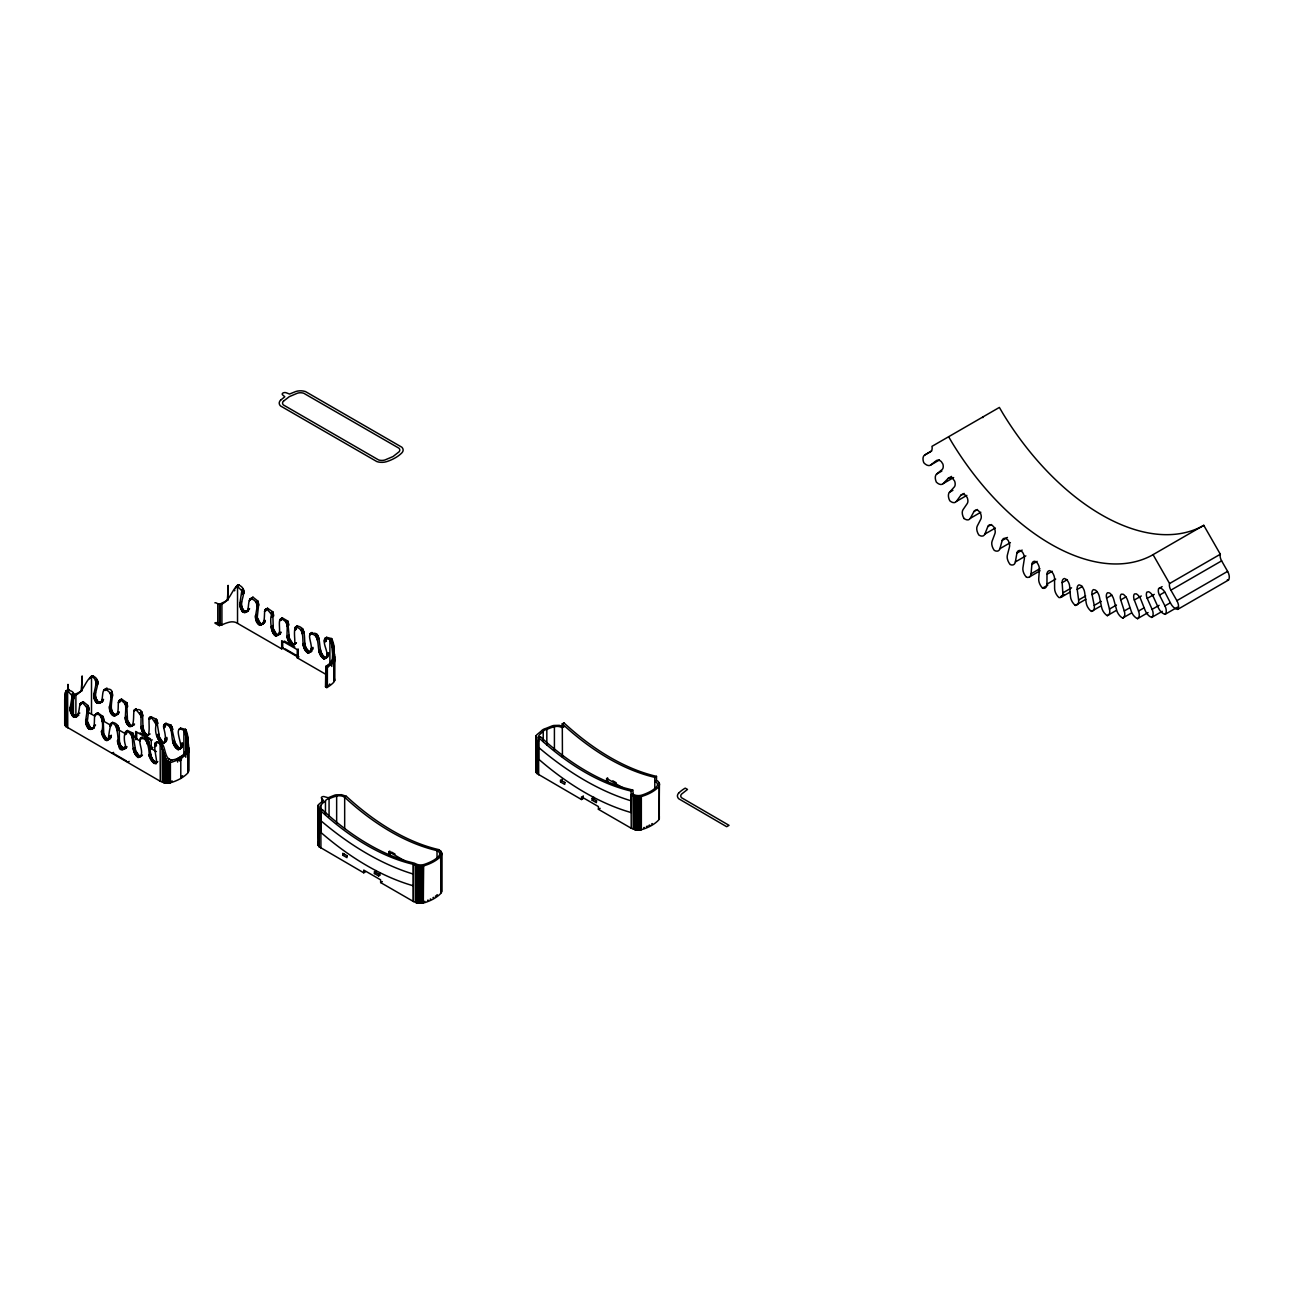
<?xml version="1.0" encoding="UTF-8"?>
<svg xmlns="http://www.w3.org/2000/svg" width="1294" height="1294" viewBox="0 0 1294 1294"><rect width="100%" height="100%" fill="white"/><g stroke="black" fill="none" stroke-linecap="round" stroke-linejoin="round"><path stroke-width="1.5" d="M188.309 769.218L188.131 772.453A9.915 5.726 0 0 1 187.452 773.359L187.242 773.586A40.664 23.47 0 0 1 172.361 782.174L171.973 782.288A9.915 5.726 0 0 1 170.404 782.676L165.066 782.821L160.294 781.285L66.01 726.581L64.7 723.896L64.7 699.439L66.237 690.721A7.408 3.672 66.2 0 1 67.126 690.349C82.719 690.721 65.573 708.174 74.534 715.533C80.293 715.485 76.492 717.733 72.836 716.504L69.908 709.419L72.205 695.848L67.159 690.333L68.744 689.427L67.126 691.287M188.503 771.564L188.6 747.398L187.323 734.248A7.392 3.672 66.2 0 0 185.786 729.913L185.446 729.379M365.426 871.816L363.727 872.803L319.181 846.794L318.987 809.494L320.766 810.885L320.928 832.463A266.354 153.792 60 0 0 413.304 885.792L413.304 901.417M334.483 654.004L334.434 681.048L334.612 656.592L333.334 643.425A7.392 3.672 66.2 0 0 331.814 639.09L331.458 638.557M413.304 885.792L413.304 864.311L415.552 863.713A7.149 4.125 0 0 0 424.286 864.408A45.791 26.446 0 0 0 430.692 861.82A42.524 24.554 0 0 0 434.509 859.717A32.641 18.844 0 0 0 438.941 855.949A7.538 4.351 0 0 0 437.032 850.611A227.728 131.487 60 0 1 344.673 797.282L344.188 796.942A6.713 3.882 0 0 0 336.65 796.069A28.84 16.644 0 0 0 329.064 798.851A4.189 2.41 0 0 0 325.457 801.067A22.419 12.94 0 0 0 320.815 805.418L320.815 809.332M632.75 793.982L631.068 794.953L631.068 812.535A266.354 153.792 60 0 1 538.692 759.206L538.692 737.709L540.391 736.739L547.88 743.484A227.728 131.487 60 0 0 625.196 788.111L632.75 790.068L633.316 794.354A7.149 4.125 0 0 0 642.05 795.05A45.791 26.446 0 0 0 648.456 792.462A42.524 24.554 0 0 0 652.273 790.359A32.641 18.844 0 0 0 656.705 786.59A7.538 4.351 0 0 0 654.796 781.252C657.627 778.535 660.506 784.18 659.342 785.604L659.067 819.393A9.915 5.726 0 0 1 658.387 820.299L658.177 820.525A40.664 23.47 0 0 1 643.296 829.13L642.908 829.244A9.915 5.726 0 0 1 641.339 829.632L635.872 829.761L631.229 828.241L598.41 809.3L598.41 806.566L581.491 796.797L581.491 799.53L536.945 773.521L536.137 735.688A9.915 5.726 0 0 1 536.8 734.782L541.216 731.126A9.284 5.354 0 0 1 545.955 728.393L552.279 725.853A9.915 5.726 0 0 1 553.864 725.465L559.315 725.336L563.974 726.856L561.952 727.584A6.713 3.882 0 0 0 554.414 726.71A28.84 16.644 0 0 0 546.828 729.492A4.189 2.41 0 0 0 543.221 731.708A22.419 12.94 0 0 0 538.595 736.06A7.489 4.319 0 0 0 539.08 739.667M125.987 748.061C112.513 748.061 126.246 724.818 112.546 722.392C106.852 727.729 110.977 754.127 101.45 731.773C103.876 728.571 102.841 710.163 94.947 715.145C93.459 718.93 96.532 730.9 88.995 729.12C82.573 723.2 87.992 714.822 86.827 707.721C76.767 694.102 81.554 712.476 76.281 716.763M91.842 729.201L93.977 727.972L90.677 728.15L87.345 721.146L88.833 709.533L88.138 705.602L83.188 701.704L79.904 704.324M145.462 735.962C152.061 732.55 145.882 738.696 143.731 734.054C139.574 728.943 141.499 721.89 140.949 715.922C129.707 699.504 136.177 719.917 131.778 726.225C121.28 725.853 127.491 710.422 125.162 703.92C112.271 690.333 123.755 718.332 112.724 715.42C104.102 708.465 116.994 695.363 106.658 690.139C99.476 686.354 105.898 706.847 96.581 702.804C88.364 694.862 102.63 681.566 91.243 676.293A7.408 4.804 52.9 0 1 92.408 675.743C105.186 680.806 89.658 694.069 98.263 701.833C101.272 704.211 106.561 698.162 98.991 703.321M115.069 715.663L118.482 713.528L114.422 714.434C105.283 708.433 120.957 684.477 104.038 689.896M188.503 752.817L188.6 747.56M311.094 651.626C298.833 649.362 310.689 628.027 297.167 625.989C290.034 628.383 300.839 655.362 288.352 640.934C285.359 635.079 288.756 628.075 286.071 622.155C276.366 612.677 280.361 627.169 279.407 632.41C272.144 644.913 268.909 617.594 271.74 614.876C258.622 596.825 269.896 627.493 258.751 624.598C250.13 617.642 263.022 604.541 252.67 599.316C245.504 595.531 251.909 616.025 242.593 611.981L239.665 604.896L241.816 590.727L236.899 585.826L235.54 588.269M263.28 623.692L260.45 623.627L257.247 617.416L258.606 605.01L257.894 601.079L252.961 597.181L249.435 600.675M334.531 662.01L334.612 656.592M963.933 518.49L963.965 518.425A8.314 4.804 60 0 0 970.306 518.312L973.978 511.518A7.376 4.254 60 0 1 978.329 510.612L980.286 512.78A7.376 4.254 60 0 1 980.82 519.137L977.261 526.06A8.314 4.804 60 0 0 978.83 535.004A8.314 4.804 60 0 0 984.863 534.082L987.84 526.561A7.376 4.254 60 0 1 991.932 525.073L993.954 527.095A7.376 4.254 60 0 1 994.924 533.629L992.061 541.28A8.314 4.804 60 0 0 994.245 550.371A8.314 4.804 60 0 0 999.922 548.672L1002.187 540.471A7.376 4.254 60 0 1 1005.972 538.401L1008.042 540.245A7.376 4.254 60 0 1 1009.482 546.925L1007.33 555.239A8.314 4.804 60 0 0 1010.08 564.427L1010.064 564.507A8.314 4.804 60 0 0 1015.353 561.936L1016.906 553.12A7.376 4.254 60 0 1 1020.351 550.5L1022.47 552.15A7.376 4.254 60 0 1 1024.33 558.911L1022.907 567.84A8.314 4.804 60 0 0 1026.239 577.027L1026.223 577.124A8.314 4.804 60 0 0 1031.075 573.776L1031.884 564.427A7.376 4.254 60 0 1 1034.957 561.272L1037.109 562.728A7.376 4.254 60 0 1 1039.389 569.522L1038.71 578.968A8.314 4.804 60 0 0 1042.576 588.123L1042.56 588.22A8.314 4.804 60 0 0 1046.943 584.128L1047.008 574.293A7.376 4.254 60 0 1 1049.693 570.622L1051.844 571.867A7.376 4.254 60 0 1 1054.545 578.644L1054.61 588.56A8.314 4.804 60 0 0 1058.977 597.585A8.314 4.804 60 0 0 1062.827 592.895L1071.578 587.832M147.597 735.639C152.142 731.013 144.006 704.114 156.153 724.608C152.094 740.847 171.034 754.903 163.707 727.826C162.057 722.311 169.708 724.624 170.484 728.247C172.717 734.507 171.018 742.125 175.531 747.511C189.749 756.602 169.174 722.456 183.877 730.382L185.56 729.412L185.56 735.396M295.485 626.959C308.441 629.563 298.024 646.709 307.826 652.936C317.823 651.108 302.117 628.949 314.749 635.144C320.734 641.209 315.493 653.793 323.969 658.969C332.671 655.023 319.133 641.937 326.606 637.295L331.587 638.589L331.749 646.709M106.512 740.362L110.508 738.243L107.014 739.23L103.763 734.005L103.116 716.65L97.778 712.751L95.594 714.11M131.309 726.452L133.897 724.931L130.759 725.53L127.491 720.289L126.731 702.626L121.507 699.051L119.339 700.41M278.582 634.691L280.28 633.704L276.787 634.707L273.277 628.658L272.743 611.803L267.534 608.229L265.367 609.587M247.736 611.253L244.291 611.011C235.686 603.247 251.165 590.08 238.484 584.92A7.408 4.804 52.9 0 0 237.271 585.47C230.979 591.342 229.475 602.406 219.43 604.929L219.43 625.665A4.189 2.41 0 0 1 221.921 624.921A28.84 16.644 0 0 1 229.507 622.139A6.713 3.882 0 0 1 237.53 623.352L281.688 648.844L283.37 647.857M227.582 599.85L228.132 585.389L227.485 599.898M110.863 723.378C122.914 721.502 113.306 762.085 125.599 745.716C122.752 737.968 124.483 723.88 132.101 736.593C133.266 743.516 131.6 752.574 138.07 757.459C145.591 755.356 138.62 744.648 139.978 739.424C147.484 734.426 149.619 751.539 149.085 755.712C166.619 782.352 145.882 733.86 160.132 744.099L160.294 781.285M281.235 620.36L281.396 619.422L279.714 620.392M150.347 719.011L151.139 716.795L156.493 719.351L159.437 737.159L162.866 742.255L165.066 742.449M161.831 749.097L161.831 743.112L156.849 741.818L154.682 744.503M64.732 723.281L65.201 721.939M363.727 872.803L363.727 870.069L380.646 879.839L380.646 882.573L413.449 901.514L418.237 903.034L423.575 902.905A9.915 5.726 0 0 0 425.144 902.516L425.532 902.387A40.664 23.47 0 0 0 440.413 893.798L440.623 893.572A9.915 5.726 0 0 0 441.303 892.666L440.542 850.999L441.755 853.231L441.303 855.56A9.915 5.726 0 0 1 440.623 856.466L440.413 856.693A40.664 23.47 0 0 1 425.532 865.282L425.144 865.411A9.915 5.726 0 0 1 423.575 865.799L418.108 865.912L413.304 864.311A227.728 131.487 60 0 1 320.928 810.982L322.627 810.012L330.116 816.74A227.728 131.487 60 0 0 407.432 861.383L414.986 863.341M188.487 750.552L188.131 751.911A9.009 7.23 41.6 0 1 187.452 753.173L180.788 758.85L172.037 762.101A9.009 7.23 41.6 0 1 170.404 762.15L168.996 761.842L168.996 782.886M334.548 659.697L334.159 661.105A9.009 7.23 41.6 0 1 333.48 662.35L326.8 668.027L326.8 687.615L325.506 686.871L325.829 666.345A35.197 28.225 41.6 0 0 327.366 665.439A27.255 21.852 41.6 0 0 329.404 663.709A26.058 21.205 52 0 0 330.843 662.059L332.396 658.969L332.59 654.085L331.571 643.619L329.776 639.543L331.587 638.589M441.739 891.469L441.755 853.312M105.089 690.527L105.526 689.265L103.827 690.236M141.677 738.453C154.94 733.601 145.203 761.729 157.383 761.972M180.173 729.331L180.594 728.118L185.56 729.412M326.606 637.295L324.503 639.495M334.548 680.66L334.499 678.849M440.478 850.918L438.731 849.624A227.728 131.487 60 0 1 346.355 796.295L341.551 794.694L336.1 794.823A9.915 5.726 0 0 0 334.515 795.212L328.191 797.751L324.923 796.845A2.167 1.262 0 0 0 321.98 796.91A2.167 1.262 0 0 0 321.866 798.608L323.451 800.485L319.036 804.14A9.915 5.726 0 0 0 318.373 805.062L318.987 809.494M121.507 699.051L118.547 701.866M267.534 608.229L264.574 611.043M111.64 723.944L112.546 722.392M659.309 783.113L659.277 818.956L659.309 816.32M89.642 678.752L90.014 677.83M334.434 681.048L334.224 650.753M234.91 589.886L234.537 590.84M441.48 892.294L441.513 852.406M659.277 785.765L659.147 786.056A9.915 5.726 0 0 1 658.387 787.108L658.177 787.334A40.664 23.47 0 0 1 643.296 795.923L642.908 796.036A9.915 5.726 0 0 1 641.339 796.441L635.872 796.554L631.068 794.953M139.154 757.33L141.774 755.858L139.752 756.472L135.692 750.876L132.748 733.051L127.41 730.512L125.081 732.744M296.682 626.814L297.167 625.989M326.703 657.708C314.717 655.637 325.134 627.137 309.848 634.448M327.883 656.673L326.46 657.142M441.303 892.666L441.254 851.889M90.24 677.393L92.456 675.743C84.353 680.547 84.11 693.552 73.127 695.913M96.824 713.787L97.778 712.751M147.16 734.992C137.665 729.687 149.279 703.79 133.832 710.794M293.156 645.027L295.744 643.539L293.172 644.169L289.371 638.314L287.656 620.991L282.302 617.869L279.86 619.972M180.157 748.466L181.856 747.495L179.64 748.805L175.013 742.675L171.131 725.222L165.955 723.297L163.966 724.85M1165.263 614.391L1165.215 614.278A8.314 4.804 60 0 0 1164.924 605.883L1159.489 595.127A7.376 4.254 60 0 1 1158.631 588.641L1160.281 587.994A7.376 4.254 60 0 1 1165.263 592.862L1170.795 603.586A8.314 4.804 60 0 0 1177.766 609.345L1228.507 580.052A8.314 4.804 60 0 0 1227.618 571.366L1221.617 560.868A7.376 4.254 60 0 1 1220.323 554.236L1203.76 525.332L1202.045 526.367A205.924 118.886 60 0 1 1002.979 413.595L999.372 407.432L931.971 446.349A7.376 4.254 60 0 1 930.677 451.493L924.676 455.051A8.314 4.804 60 0 0 923.77 462.702A8.314 4.804 60 0 0 930.742 464.983L936.29 460.664A7.376 4.254 60 0 1 941.256 461.537L942.905 464.093A7.376 4.254 60 0 1 942.064 469.593L936.613 474.073A8.314 4.804 60 0 0 936.338 482.128A8.314 4.804 60 0 0 943.148 483.616L948.098 478.44A7.376 4.254 60 0 1 952.902 478.715L954.665 481.158A7.376 4.254 60 0 1 954.276 486.997L949.424 492.335A8.314 4.804 60 0 0 949.764 500.746A8.314 4.804 60 0 0 956.363 501.441L960.698 495.424L964.192 493.418M264.51 622.705L261.097 624.84M236.931 585.745L238.484 584.92L236.851 585.842M1203.76 525.332L1151.304 555.66A205.924 118.886 60 0 1 952.238 442.888L948.631 436.725M228.213 599.915L220.142 603.991A8.621 5.872 48.8 0 1 217.926 603.732L217.78 603.683A2.2 1.197 -2.6 0 0 217.133 603.505A2.798 2.264 48.1 0 0 216.276 602.972L216.211 602.939A1.909 1.569 58.7 0 0 214.885 602.842M82.185 690.737L74.259 694.797A8.621 5.872 48.8 0 1 73.402 694.813M67.304 690.446L68.889 689.508M237.206 586.036L238.856 585.082M237.384 586.15L239.212 585.26M241.509 589.805L243.207 588.819M67.45 690.559L69.083 689.605M91.195 676.843L92.828 675.905M69.455 689.783L67.611 690.673L67.757 727.875M91.356 676.956L93.2 676.083M241.638 590.145L243.337 589.158M241.816 590.727L243.515 589.757M241.962 591.326L243.66 590.339M242.075 591.892L243.757 590.921M242.14 592.458L243.822 591.487M242.156 593.008L243.854 592.037M242.14 593.525L243.838 592.555M242.091 594.027L243.773 593.04M241.994 594.48L243.676 593.509M71.752 694.328L73.434 693.358M95.497 680.628L97.179 679.641M71.882 694.668L73.564 693.697M95.61 680.967L97.309 679.981M72.06 695.266L73.742 694.28M95.805 681.55L97.487 680.579M72.205 695.848L73.887 694.862M95.934 682.148L97.632 681.162M72.302 696.431L74.001 695.444M96.047 682.714L97.746 681.744M72.367 696.981L74.065 696.01M96.112 683.281L97.81 682.31M72.399 697.531L74.081 696.56M96.144 683.83L97.826 682.844M72.383 698.048L74.081 697.078M96.128 684.348L97.81 683.378M72.318 698.55L74.017 697.563M96.063 684.849L97.762 683.863M72.238 699.019L73.92 698.032M95.966 685.302L97.665 684.332M239.843 602.794L241.541 601.823M239.713 603.457L241.412 602.47M239.665 604.152L241.347 603.166M239.665 604.896L241.363 603.91M250.324 598.766L252.961 597.181M250.065 599.073L251.764 598.103M249.855 599.413L251.537 598.443M239.746 605.673L241.444 604.686M249.677 599.801L251.359 598.831M249.532 600.222L251.214 599.251M239.891 606.465L241.59 605.495M240.118 607.29L241.8 606.32M240.393 608.115L242.075 607.129M70.086 707.333L71.768 706.346M93.815 693.616L95.513 692.646M240.733 608.924L242.415 607.954M69.957 707.98L71.639 706.993M93.686 694.263L95.384 693.293M69.892 708.675L71.591 707.705M93.637 694.975L95.319 693.988M241.121 609.733L242.819 608.762M69.908 709.419L71.591 708.433M80.551 703.305L83.188 701.704M93.653 695.719L95.335 694.732M104.296 689.589L106.933 688.004M80.309 703.596L81.991 702.626M241.574 610.525L243.256 609.539M256.196 602.05L257.894 601.079M69.989 710.196L71.671 709.225M93.718 696.495L95.416 695.509M103.649 690.624L105.348 689.637M256.406 602.6L258.088 601.629M79.775 704.745L81.457 703.774M218.314 625.002L220.287 623.87L220.287 603.974M242.059 611.269L243.757 610.299M79.662 705.214L81.36 704.227M256.584 603.198L258.282 602.211M70.135 710.988L71.833 710.018M93.88 697.288L95.562 696.318M218.654 625.196L221.048 623.821M256.73 603.78L258.428 602.81M242.593 611.981L244.291 611.011M70.345 711.813L72.043 710.843M94.09 698.113L95.772 697.126M247.882 609.49L249.564 608.52M243.24 612.24L244.922 611.269M256.827 604.363L258.525 603.376M243.854 612.418L245.537 611.447M247.736 610.121L249.418 609.15M256.891 604.913L258.59 603.942M70.62 712.638L72.318 711.668M94.365 698.938L96.063 697.951M244.453 612.515L246.135 611.528M256.924 605.463L258.622 604.492M245.019 612.499L248.577 610.639M70.96 713.463L72.658 712.476M94.705 699.747L96.403 698.776M246.054 612.24L248.189 610.994M256.908 605.98L258.606 605.01M256.859 606.482L258.541 605.495M71.364 714.256L73.046 713.285M95.109 700.555L96.791 699.585M71.817 715.048L73.499 714.078M86.439 706.573L88.138 705.602M95.546 701.348L97.244 700.361M110.184 692.872L111.866 691.886M86.633 707.122L88.332 706.152M110.378 693.422L112.077 692.436M72.302 715.792L74.001 714.822M96.047 702.092L97.729 701.122M86.827 707.721L88.51 706.734M110.556 694.005L112.255 693.034M86.973 708.303L88.655 707.333M110.702 694.603L112.4 693.616M72.836 716.504L74.534 715.533M96.581 702.804L98.263 701.833M78.109 714.029L79.807 713.043M87.07 708.886L88.768 707.899M101.854 700.313L103.552 699.342M110.815 695.169L112.497 694.199M73.467 716.763L75.165 715.792M97.212 703.063L98.894 702.092M74.081 716.941L75.78 715.97M87.135 709.452L88.833 708.465M97.826 703.24L99.525 702.27M101.708 700.944L103.391 699.973M110.88 695.735L112.562 694.765M74.68 717.038L76.378 716.051M87.167 709.985L88.849 709.015M98.425 703.321L100.123 702.351M101.482 701.51L103.18 700.539M110.896 696.285L112.594 695.299M75.262 717.038L78.821 715.178M87.151 710.503L88.833 709.533M100.026 703.063L102.161 701.817M110.88 696.803L112.578 695.832M87.086 711.004L88.785 710.034M110.831 697.304L112.513 696.318M255.436 615.394L257.118 614.424M264.898 610.234L266.807 608.908M255.355 616.09L257.053 615.103M264.704 610.622L266.402 609.636M255.355 616.817L257.053 615.847M264.461 611.496L266.16 610.525M255.419 617.594L257.118 616.607M255.565 618.386L257.247 617.416M255.759 619.211L257.457 618.225M256.018 620.02L257.716 619.05M256.358 620.845L258.04 619.875M85.663 719.917L87.361 718.946M109.408 706.217L111.106 705.23M271.061 612.79L272.743 611.803M95.125 714.757L97.034 713.447M118.87 701.057L120.779 699.731M271.19 613.097L272.888 612.127M85.598 720.612L87.28 719.626M94.947 715.145L96.646 714.159M109.343 706.912L111.025 705.926M118.692 701.429L120.374 700.458M256.73 621.654L258.428 620.683M271.416 613.696L273.099 612.725M85.598 721.34L87.28 720.37M109.327 707.64L111.025 706.67M118.433 702.318L120.132 701.332M257.183 622.446L258.865 621.476M118.385 702.804L120.067 701.833M271.594 614.294L273.277 613.307M85.663 722.117L87.345 721.146M109.392 708.416L111.09 707.43M271.74 614.876L273.422 613.906M257.668 623.207L259.35 622.236M85.792 722.909L87.491 721.939M109.537 709.209L111.219 708.239M271.837 615.459L273.535 614.472M258.185 623.918L259.884 622.948M271.902 616.009L273.6 615.038M86.002 723.734L87.685 722.748M109.731 710.018L111.43 709.047M263.588 621.346L265.286 620.376M271.934 616.559L273.616 615.588M258.751 624.598L260.45 623.627M271.918 617.076L273.6 616.106M86.261 724.559L87.96 723.572M110.006 710.843L111.688 709.872M263.491 622.026L265.189 621.039M259.366 624.792L261.065 623.805M263.329 622.64L265.027 621.654M259.981 624.889L261.663 623.918M260.547 624.905L262.245 623.934M263.103 623.19L264.801 622.22M86.585 725.368L88.283 724.397M110.33 711.668L112.028 710.697M101.288 717.313L102.986 716.326M125.033 703.612L126.731 702.626M261.598 624.678L263.75 623.449M101.433 717.62L103.116 716.65M125.162 703.92L126.861 702.949M86.973 726.177L88.671 725.206M110.718 712.476L112.4 711.506M101.644 718.219L103.342 717.248M125.389 704.518L127.071 703.532M87.41 726.969L89.108 725.999M111.155 713.269L112.837 712.298M101.822 718.817L103.52 717.83M125.567 705.101L127.265 704.13M101.967 719.399L103.666 718.429M125.712 705.699L127.394 704.712M87.895 727.729L89.593 726.759M111.64 714.029L113.322 713.043M102.08 719.982L103.763 718.995M125.809 706.265L127.508 705.295M88.429 728.457L90.111 727.471M102.145 720.548L103.827 719.561M112.157 714.741L113.856 713.77M125.874 706.831L127.572 705.861M93.831 725.869L95.513 724.899M102.161 721.082L103.86 720.111M125.906 707.381L127.588 706.395M88.995 729.12L90.677 728.15M102.145 721.599L103.844 720.629M112.724 715.42L114.422 714.434M125.89 707.899L127.572 706.928M93.734 726.549L95.432 725.562M117.479 712.832L119.161 711.862M280.507 618.953L282.302 617.869M89.609 729.315L91.308 728.344M113.354 715.614L115.037 714.628M117.317 713.463L118.999 712.476M280.038 619.583L281.946 618.273M90.208 729.412L91.906 728.441M113.953 715.711L115.635 714.741M90.79 729.428L92.472 728.457M114.535 715.728L116.217 714.757M117.075 714.013L118.773 713.043M91.324 729.363L94.397 727.649M115.57 715.501L117.722 714.272M279.601 620.845L281.299 619.875M271.222 626.522L272.921 625.552M271.206 627.25L272.905 626.28M271.271 628.027L272.953 627.04M271.384 628.819L273.083 627.833M271.578 629.628L273.277 628.658M285.974 621.961L287.656 620.991M134.479 709.775L136.291 708.691M271.837 630.453L273.519 629.466M286.071 622.155L287.769 621.185M110.265 724.106L112.174 722.796M134.01 710.406L135.919 709.096M286.33 622.754L288.012 621.783M133.686 711.215L135.385 710.244M272.144 631.278L273.843 630.291M286.54 623.352L288.238 622.365M109.78 725.869L111.478 724.883M101.466 731.061L103.164 730.075M125.211 717.345L126.893 716.375M272.516 632.087L274.215 631.1M286.718 623.934L288.416 622.964M109.764 726.387L111.446 725.4M286.864 624.517L288.562 623.546M101.45 731.773L103.148 730.803M125.195 718.073L126.877 717.102M272.953 632.879L274.635 631.909M286.977 625.099L288.659 624.129M101.498 732.55L103.196 731.563M125.243 718.833L126.941 717.863M273.422 633.639L275.121 632.669M287.025 625.665L288.724 624.695M101.628 733.342L103.31 732.355M125.372 719.626L127.055 718.655M287.058 626.215L288.756 625.228M273.94 634.367L275.638 633.397M101.822 734.151L103.504 733.18M125.55 720.451L127.249 719.464M116.217 726.484L117.9 725.513M139.946 712.784L141.644 711.797M274.506 635.047L276.188 634.076M102.064 734.976L103.763 734.005M116.314 726.694L117.997 725.708M125.809 721.276L127.491 720.289M140.043 712.978L141.742 712.007M279.31 633.073L280.992 632.087M116.557 727.277L118.255 726.306M140.302 713.576L141.984 712.59M275.088 635.678L276.787 634.707M102.388 735.801L104.07 734.814M126.116 722.084L127.815 721.114M275.687 635.807L277.385 634.82M279.132 633.672L280.814 632.701M278.889 634.222L280.588 633.235M116.784 727.875L118.466 726.888M140.512 714.159L142.211 713.188M276.269 635.839L277.967 634.853M276.819 635.775L279.908 634.109M102.76 736.609L104.442 735.639M116.961 728.457L118.644 727.487M126.505 722.909L128.187 721.923M140.706 714.757L142.389 713.787M117.107 729.056L118.789 728.069M140.836 715.339L142.534 714.369M103.18 737.402L104.879 736.432M126.925 723.702L128.624 722.715M117.204 729.622L118.902 728.651M140.949 715.922L142.631 714.951M103.666 738.162L105.348 737.192M117.269 730.188L118.967 729.218M127.394 724.462L129.093 723.492M141.014 716.488L142.696 715.501M295.161 627.412L296.86 626.442M117.301 730.738L118.983 729.751M141.03 717.022L142.728 716.051M294.741 628.674L296.423 627.703M104.183 738.89L105.865 737.92M127.928 725.19L129.61 724.219M294.676 629.159L296.358 628.188M109.683 736.221L111.381 735.235M294.644 629.677L296.342 628.706M104.733 739.57L106.431 738.599M109.65 736.933L111.349 735.946M128.478 725.869L130.176 724.899M294.66 630.21L296.358 629.24M109.537 737.596L111.235 736.609M105.332 740.2L107.014 739.23M129.06 726.5L130.759 725.53M105.93 740.33L107.628 739.343M109.359 738.195L111.058 737.224M129.675 726.613L131.357 725.643M109.133 738.745L110.815 737.758M132.861 725.028L134.56 724.058M130.257 726.662L134.252 724.527M287.122 636.114L288.821 635.144M107.58 740.152L110.152 738.631M287.155 636.874L288.853 635.904M300.823 629.515L302.505 628.528M287.268 637.667L288.966 636.68M300.936 629.709L302.618 628.738M125.615 731.595L127.41 730.512M149.36 717.895L151.139 716.795M301.211 630.291L302.909 629.321M125.227 732.323L127.087 730.964M148.956 718.607L150.832 717.248M287.446 638.476L289.144 637.505M301.47 630.89L303.152 629.903M148.81 719.027L150.508 718.057M124.968 733.197L126.666 732.226M287.689 639.301L289.371 638.314M124.903 733.682L126.602 732.711M301.68 631.472L303.378 630.501M124.887 734.199L126.569 733.229M287.996 640.126L289.678 639.139M301.858 632.07L303.556 631.084M124.903 734.749L126.586 733.763M302.003 632.653L303.702 631.682M288.352 640.934L290.05 639.964M302.117 633.235L303.799 632.248M302.181 633.801L303.864 632.815M117.366 740.637L119.048 739.667M141.095 726.937L142.793 725.966M288.772 641.727L290.454 640.756M117.398 741.397L119.097 740.427M141.143 727.697L142.825 726.727M289.241 642.503L290.924 641.533M131.05 734.038L132.748 733.051M154.795 720.321L156.493 719.351M117.511 742.19L119.194 741.219M131.163 734.232L132.861 733.261M141.24 728.49L142.938 727.503M154.908 720.532L156.606 719.561M289.743 643.231L291.441 642.261M131.454 734.814L133.136 733.844M155.199 721.114L156.881 720.143M117.689 742.999L119.371 742.028M141.418 729.298L143.116 728.312M131.697 735.413L133.395 734.426M155.442 721.696L157.14 720.726M290.293 643.927L291.991 642.956M117.932 743.824L119.614 742.837M141.661 730.107L143.359 729.137M131.923 735.995L133.605 735.024M155.668 722.295L157.35 721.324M290.875 644.574L292.573 643.587M310.285 633.462L311.983 632.475M118.223 744.648L119.921 743.662M132.101 736.593L133.8 735.623M141.968 730.932L143.666 729.962M155.846 722.893L157.528 721.906M309.994 634.028L311.87 632.669M132.247 737.176L133.929 736.205M155.992 723.475L157.674 722.505M291.49 645.14L293.172 644.169M118.595 745.457L120.277 744.487M142.324 731.757L144.022 730.77M292.072 645.205L293.77 644.218M294.741 643.684L296.439 642.697M309.735 634.901L311.433 633.931M132.344 737.758L134.042 736.787M156.089 724.058L157.771 723.071M292.638 645.156L296.116 643.167M132.409 738.324L134.107 737.337M156.153 724.608L157.836 723.637M119.016 746.25L120.698 745.279M142.744 732.55L144.443 731.579M119.469 747.026L121.167 746.056M143.213 733.326L144.912 732.339M119.986 747.77L121.685 746.784M143.731 734.054L145.413 733.083M315.461 635.386L317.159 634.4M111.915 753.367L113.613 752.396M137.342 738.68L135.66 739.667L135.66 731.45L151.22 740.443L152.239 739.861M315.655 635.694L317.353 634.707M120.536 748.45L122.234 747.479M144.281 734.749L145.963 733.779M315.962 636.26L317.661 635.289M121.118 749.097L122.817 748.11M140.415 738.162L142.211 737.014M144.863 735.396L146.545 734.41M164.144 724.462L165.955 723.297M302.99 644.088L304.672 643.118M140.221 738.551L141.919 737.58M316.254 636.842L317.952 635.872M163.82 725.271L165.519 724.284M303.087 644.865L304.769 643.894M121.717 749.679L123.415 748.692M125.243 747.673L126.925 746.703M316.512 637.424L318.195 636.454M122.315 749.727L123.998 748.741M124.984 748.207L126.666 747.22M146.044 736.011L147.742 735.041M163.723 725.724L165.406 724.737M122.865 749.679L126.359 747.689M146.61 735.979L150.104 733.973M163.659 726.209L165.341 725.238M303.249 645.674L304.931 644.703M123.868 749.339L125.55 748.369M316.723 638.023L318.421 637.052M163.626 726.727L165.325 725.756M297.248 649.62L298.251 649.038L298.251 657.239L297.248 657.821L297.248 649.62L281.688 640.643L281.688 648.844M303.475 646.499L305.158 645.528M316.901 638.621L318.599 637.635M163.642 727.26L165.341 726.29M163.707 727.826L165.389 726.84M317.046 639.204L318.728 638.233M303.767 647.323L305.449 646.353M317.143 639.786L318.842 638.799M304.106 648.132L305.805 647.162M145.704 739.909L147.387 738.923M169.433 726.193L171.131 725.222M145.899 740.217L147.581 739.246M169.627 726.516L171.326 725.53M304.527 648.941L306.209 647.971M146.206 740.783L147.904 739.812M169.951 727.082L171.633 726.096M133.217 748.611L134.916 747.641M156.962 734.911L158.661 733.941M146.497 741.365L148.179 740.394M170.226 727.665L171.924 726.678M304.98 649.717L306.662 648.747M133.314 749.404L135.013 748.417M157.059 735.688L158.741 734.717M324.762 638.621L326.444 637.635M146.74 741.963L148.438 740.977M170.484 728.247L172.167 727.277M324.616 639.042L326.298 638.055M305.481 650.461L307.179 649.491M133.476 750.197L135.174 749.226M157.221 736.496L158.903 735.526M324.438 639.98L326.137 639.01M146.966 742.546L148.648 741.575M170.695 728.846L172.393 727.859M306.031 651.157L307.713 650.186M324.422 640.498L326.104 639.511M133.703 751.021L135.401 750.051M147.144 743.144L148.826 742.158M157.447 737.321L159.146 736.335M170.873 729.428L172.571 728.457M311.223 648.326L312.905 647.356M324.438 641.031L326.12 640.061M147.29 743.726L148.972 742.756M171.018 730.026L172.717 729.04M306.597 651.82L308.296 650.833M311.223 649.07L312.905 648.1M133.994 751.846L135.692 750.876M157.739 738.146L159.437 737.159M324.487 641.598L326.185 640.611M147.387 744.309L149.085 743.322M171.131 730.592L172.814 729.622M311.158 649.766L312.841 648.795M307.196 652.402L308.894 651.432M324.584 642.164L326.266 641.193M311.013 650.413L312.711 649.426M134.35 752.671L136.048 751.685M158.094 738.955L159.777 737.984M307.826 652.936L309.509 651.95M308.393 652.904L311.919 650.979M134.754 753.464L136.452 752.493M158.499 739.764L160.181 738.793M308.91 652.791L311.53 651.335M135.223 754.24L136.905 753.27M158.952 740.54L160.65 739.57M154.989 743.144L156.849 741.818M178.734 729.428L180.594 728.118M154.843 743.565L156.542 742.578M135.724 754.984L137.407 754.014M154.746 744.018L156.428 743.047M159.453 741.284L161.152 740.314M165.114 738.373L166.813 737.402M136.258 755.696L137.957 754.709M154.649 745.02L156.348 744.05M160.003 741.98L161.685 741.009M318.696 650.381L320.394 649.41M165.195 739.149L166.877 738.178M154.665 745.554L156.364 744.584M136.84 756.343L138.523 755.356M160.569 742.627L162.268 741.656M165.195 739.893L166.894 738.923M318.842 651.189L320.54 650.203M154.73 746.12L156.412 745.15M127.475 762.344L129.174 761.373M151.22 740.443L151.22 748.644L152.239 748.061L148.778 746.056M165.131 740.589L166.813 739.602M137.439 756.925L139.137 755.955M154.827 746.687L156.509 745.716M161.184 743.225L162.866 742.255M319.068 651.998L320.75 651.028M165.001 741.236L166.683 740.249M164.791 741.818L166.489 740.831M138.07 757.459L139.752 756.472M161.799 743.743L163.497 742.772M319.343 652.823L321.025 651.852M138.62 757.427L142.486 755.049M162.365 743.726L164.063 742.756M164.532 742.319L166.214 741.349L162.898 743.613M319.683 653.648L321.365 652.677M320.071 654.457L321.769 653.47M320.524 655.233L322.222 654.263M148.939 754.903L150.622 753.933M172.668 741.203L174.367 740.233M321.025 655.993L322.707 655.007M149.085 755.712L150.783 754.742M172.83 742.012L174.512 741.025M321.559 656.689L323.241 655.718M326.864 653.761L328.547 652.791M149.295 756.521L150.994 755.55M173.04 742.821L174.722 741.85M322.125 657.352L323.823 656.381M326.913 654.521L328.611 653.551M149.586 757.346L151.269 756.375M173.315 743.646L175.013 742.675M326.913 655.265L328.595 654.279M322.724 657.967L324.422 656.98M149.926 758.171L151.608 757.2M173.655 744.471L175.353 743.484M326.832 655.945L328.514 654.958M323.338 658.5L325.037 657.514M326.67 656.576L328.369 655.589M150.314 758.98L152.013 758.009M174.059 745.279L175.741 744.293M323.969 658.969L325.667 657.983M324.503 658.872L327.544 657.093M150.767 759.756L152.449 758.785M174.496 746.056L176.194 745.085M151.252 760.516L152.951 759.529M174.997 746.8L176.696 745.829M180.707 743.791L182.405 742.805M151.802 761.228L153.485 760.241M175.531 747.511L177.229 746.541M180.837 744.584L182.535 743.597M152.369 761.875L154.051 760.904M176.097 748.175L177.796 747.204M180.901 745.344L182.583 744.373M180.885 746.072L182.567 745.101M152.967 762.489L154.649 761.503M176.696 748.773L178.394 747.803M180.804 746.767L182.486 745.781M153.582 763.023L155.264 762.053M177.327 749.323L179.009 748.336M180.659 747.398L182.341 746.412M180.432 747.964L182.13 746.994M154.212 763.492L155.911 762.506M177.957 749.792L179.64 748.805M154.746 763.395L157.771 761.616M178.491 749.695L181.516 747.916M924.676 455.051L931.664 451.024M344.527 797.185L346.355 796.295M930.742 464.983L939.493 459.936M936.613 474.073L941.854 471.032M948.098 478.44L951.591 476.418M943.148 483.616L953.646 477.567M949.424 492.335L952.918 490.313M538.692 774.831L538.53 737.629L540.391 736.739M562.437 757.216L562.292 723.912L564.119 723.039A227.728 131.487 60 0 0 656.495 776.368L656.495 780.266M562.292 723.912L564.119 723.039M347.261 855.868L342.748 853.264L342.748 855.221L344.43 854.234M956.363 501.441L966.861 495.376M973.978 511.518L977.471 509.496M388.831 854.962L388.831 851.678L389.834 851.08L389.834 856.013M970.306 518.312L980.803 512.246M374.403 873.499L378.641 875.941L380.323 874.954L374.403 871.541L374.403 873.499L376.101 872.512L376.101 870.571M380.323 873.013L378.641 873.984L378.641 875.941M987.84 526.561L991.35 524.539M380.646 882.573L382.345 881.586M984.863 534.082L995.361 528.033M438.731 849.624L437.032 850.611L437.032 858.423M565.025 782.595L560.512 779.991L560.512 781.948L562.194 780.978L562.194 779.02M1002.187 540.471L1007.444 537.431M999.922 548.672L1010.42 542.607M581.491 799.53L583.19 798.56L583.19 795.826M592.167 798.269L593.865 797.298L593.865 799.255L592.167 800.226L592.167 798.269L596.68 800.873M1016.906 553.12L1022.163 550.096M1015.353 561.936L1025.851 555.87M598.41 809.3L600.109 808.329M538.53 737.629L538.692 737.709A227.728 131.487 60 0 0 631.068 791.038L632.75 790.068M562.437 724.009A227.728 131.487 60 0 0 654.796 777.338L656.495 776.368M1031.884 564.427L1037.125 561.386M1031.075 573.776L1039.826 568.729M1029.539 576.865L1040.036 570.8M1047.008 574.293L1052.248 571.269M1046.943 584.128L1055.678 579.081M1042.576 588.123L1047.816 585.082M1062.827 592.895L1062.148 582.656L1067.388 579.631M1060.724 596.583L1064.218 594.561M1061.112 597.262L1069.863 592.199M1075.314 605.479L1075.314 605.366A8.314 4.804 60 0 0 1078.63 599.995L1077.206 589.449L1082.463 586.408M1078.63 599.995L1085.634 595.952M1100.207 606.352L1091.457 611.399A8.314 4.804 60 0 0 1094.223 605.398L1092.071 594.609L1097.312 591.568M1085.812 599.3L1075.314 605.366A8.314 4.804 60 0 1 1070.461 596.534L1069.653 586.231A7.376 4.254 60 0 0 1066.579 579.518L1064.428 578.499A7.376 4.254 60 0 0 1062.148 582.656M1094.223 605.398L1101.21 601.37M1116.043 610.59L1107.292 615.653A8.314 4.804 60 0 0 1109.476 609.07L1106.613 598.103L1111.853 595.078M1131.457 613.016L1122.707 618.063A8.314 4.804 60 0 0 1124.276 610.946L1120.733 599.915L1125.974 596.89M1109.476 609.07L1116.463 605.026M1137.62 618.758L1137.572 618.645A8.314 4.804 60 0 0 1138.526 611.043L1134.32 600.028L1141.308 595.984M1158.631 588.641L1162.141 586.619M1177.831 609.458L1177.766 609.345A8.314 4.804 60 0 0 1176.877 600.659L1170.876 590.161A7.376 4.254 60 0 1 1169.582 583.529L1220.323 554.236M1124.276 610.946L1129.533 607.921M1151.822 617.497L1151.773 617.384A8.314 4.804 60 0 0 1152.113 609.345L1147.26 598.426L1154.264 594.383M1159.489 595.127L1164.729 592.102M1170.876 590.161L1221.617 560.868M1138.526 611.043L1143.783 608.018M1152.113 609.345L1159.117 605.317M1148.069 612.58L1137.572 618.645A8.314 4.804 60 0 1 1131.231 611.221L1127.559 600.173A7.376 4.254 60 0 0 1123.208 594.253L1121.251 594.172A7.376 4.254 60 0 0 1120.733 599.915M1164.924 605.883L1170.18 602.858M1176.877 600.659L1227.618 571.366M1162.271 611.318L1151.773 617.384A8.314 4.804 60 0 1 1145.174 610.444L1140.839 599.446A7.376 4.254 60 0 0 1136.245 593.817L1134.385 593.978A7.376 4.254 60 0 0 1134.32 600.028M1177.459 607.193L1165.215 614.278A8.314 4.804 60 0 1 1158.405 607.905L1153.439 596.987A7.376 4.254 60 0 0 1148.635 591.73L1146.872 592.134A7.376 4.254 60 0 0 1147.26 598.426M237.045 585.907L238.662 585.001M91.017 676.73L92.634 675.824M215.742 623.514L217.182 622.705A2.216 1.278 0 0 1 217.78 622.915L220.287 623.87M325.506 686.871L325.829 686.693A42.524 24.554 0 0 0 327.366 685.804A32.641 18.844 0 0 0 328.207 685.205M641.08 796.473L641.08 829.68M423.316 865.832L423.187 902.969M423.316 902.937L423.575 865.799M640.708 796.538L640.579 829.761M640.708 829.745L640.951 796.506M422.928 865.896L423.057 902.986M422.685 865.929L422.814 903.018M640.061 796.619L639.932 829.842M640.061 829.826L640.32 796.586M422.297 865.977L422.167 903.099M422.297 903.083L422.556 865.945M639.673 796.667L639.802 829.842M421.909 866.026L422.038 903.115M639.268 796.683L639.139 829.891M639.268 829.891L639.543 796.667M421.504 866.042L421.375 903.163M421.504 903.147L421.779 866.026M638.88 796.7L639.01 829.907M421.116 866.074L421.246 903.163M638.621 796.716L638.751 829.907M420.728 866.074L420.582 903.18M420.728 903.18L420.987 866.074M637.829 796.716L637.958 829.923M420.065 866.074L420.324 903.18M420.065 903.18L419.935 866.074M637.424 796.7L637.699 829.907M637.424 829.907L637.295 796.7M419.66 866.058L419.806 903.18M637.036 796.683L637.166 829.891M419.272 866.042L419.531 903.163M419.272 903.147L419.143 866.026M636.648 796.651L636.907 829.875M636.648 829.842L636.519 796.635M418.884 866.009L419.013 903.131M636.389 829.826L636.13 796.586M418.496 865.961L418.755 903.099M418.496 903.066L418.366 865.945M636.001 829.777L635.872 796.554M418.237 903.034L418.108 865.912M635.613 829.713L635.613 796.522M417.849 865.88L417.978 903.002M635.241 796.457L635.483 829.697M635.241 829.648L635.111 796.425M417.477 865.815L417.719 902.969M417.477 902.921L417.347 865.783M634.982 829.6L634.869 796.376M169.773 762.053L169.773 782.789M634.61 796.328L634.739 829.551M416.846 865.686L417.105 902.84M416.846 902.791L416.733 865.654M416.603 902.727L416.49 865.605M169.385 761.956L169.514 782.821M324.923 638.265L329.889 639.576L329.889 665.003M634.011 796.182L634.125 829.405M416.247 865.54L416.361 902.678M633.769 829.308L633.769 796.101M416.005 902.581L415.892 865.427M633.429 796.004L633.656 829.276M415.665 865.362L415.778 902.5M168.948 761.826L165.842 759.028L162.187 747.932A7.376 4.788 52.9 0 0 160.375 744.584C165.988 741.219 163.465 761.94 172.798 759.804A26.058 21.205 52 0 0 175.03 759.368A27.255 21.917 42.4 0 0 177.65 758.446M168.349 761.568L168.479 782.935M612.79 780.816L616.251 782.805M622.155 787.399L606.595 778.406L606.595 781.689M560.512 781.948L564.734 784.39L564.734 782.433M592.167 800.226L596.405 802.668L596.405 800.711M284.421 641.048L294.789 647.032M285.101 648.86L298.93 656.851M298.251 657.239L282.69 648.262L282.69 641.695M297.248 657.821L326.46 674.692M391.564 852.083L395.026 854.089M388.831 851.678L404.391 860.656M140.124 732.873L143.585 734.863M147.047 736.868L150.508 738.858M342.748 855.221L346.97 857.663L346.97 855.706M149.457 745.668L152.902 747.673M140.124 741.074L136.679 739.068L136.679 732.517M87.119 712.671A6.713 3.882 0 0 1 91.502 714.175L94.899 716.132M103.391 721.033L110.184 724.947M118.676 729.848L125.469 733.779M151.22 748.644L156.38 751.62M168.398 758.559L171.843 760.548M114.325 753.965L126.424 760.953M219.43 625.665L214.836 622.98A2.167 1.245 0 0 1 217.182 622.705M322.627 810.012L322.141 809.704A7.489 4.319 0 0 1 320.815 805.418M536.687 740.055L538.53 741.527M319.181 846.794L318.55 808.928M166.764 760.387L167.023 782.967M318.987 846.599L318.874 809.348M536.46 739.78L536.751 773.327M536.573 773.116L536.088 735.768M318.761 846.325L318.243 805.272M536.314 772.777L536.137 735.688M318.453 845.904L318.373 805.062M441.205 888.929L440.963 851.468M1153.035 554.625L1169.582 583.529M536.023 772.275L535.829 736.351M318.227 845.467L317.984 805.936M535.781 771.677L536.137 768.895A9.915 5.726 0 0 1 536.363 768.539M318 844.869L318.373 842.168A9.915 5.726 0 0 1 318.971 841.326M65.476 692.258L65.476 725.966M654.796 777.338L654.796 789.065M641.339 796.441L641.339 829.632M638.492 796.716L638.346 829.923L638.088 796.716M634.254 796.231L634.497 829.503M633.316 795.972L633.316 829.163M631.068 791.038L631.229 828.241M607.598 777.823L607.598 782.741M554.414 726.71L554.414 750.148M546.828 729.492L546.828 745.118M543.221 731.708L543.221 741.462M536.945 740.33L536.945 773.521M440.672 851.129L440.898 888.509M415.552 865.33L415.552 902.436M413.449 864.408L413.449 901.514M344.673 797.282L344.673 828.532M336.65 796.069L336.65 823.405M333.917 647.793L334.159 681.631A9.915 5.726 0 0 1 333.48 682.536L333.27 682.763A40.664 23.47 0 0 1 326.8 687.615M333.642 645.625L333.755 663.919M333.399 643.862L333.528 663.838M333.334 643.425L333.334 663.175M331.798 660.603L331.798 666.442M329.064 798.851L329.064 816.417M327.366 665.439L327.366 685.804M325.829 666.345L325.829 686.693M325.457 801.067L325.457 814.735M321.866 798.608L321.866 802.506M320.766 810.885L320.928 848.088M237.53 586.247L237.53 623.352M221.921 603.538L221.921 624.921M217.78 603.683L217.78 622.915M188.617 747.981L188.617 770.949M188.374 743.629L188.342 772.017M188.083 740.314L188.131 772.453M187.84 738.178L187.889 754.548M187.565 736.011L187.679 754.515M187.323 734.248L187.501 754.661M185.721 729.784L185.77 757.265M183.877 755.825L183.877 730.382C186.967 737.03 188.293 746.234 184.816 752.865A26.058 21.205 52 0 1 183.376 754.531A27.255 21.852 41.6 0 1 181.338 756.246A35.197 28.225 41.6 0 1 179.478 757.346A35.197 28.225 41.6 0 1 177.618 758.397L177.618 762.101M181.338 756.246L181.338 759.95M180.788 758.85L180.788 778.438M179.494 757.33L179.478 761.034M170.404 762.15L170.404 782.676M170.015 762.101L170.015 782.757M169.255 761.923L169.255 782.854M168.204 761.503L168.204 782.951M167.686 761.179L167.686 782.967M167.427 760.985L167.427 782.967M166.764 782.967L166.23 759.724M165.972 759.303L166.101 782.935M165.713 758.769L165.842 782.902M165.454 758.106L165.583 782.886M165.195 757.427L165.325 782.854M164.936 756.731L165.066 782.821M164.678 756.019L164.807 782.789M164.435 755.292L164.564 782.741M164.176 754.564L164.306 782.708M163.934 753.804L164.047 782.66M163.562 752.655L163.804 782.595M163.319 751.879L163.432 782.514M163.076 751.086L163.206 782.449M162.834 750.277L162.963 782.385M162.494 749.064L162.72 782.32M162.381 748.644L162.381 782.207M91.502 677.053L91.502 714.175M75.893 694.344L75.893 715.744A4.189 2.41 0 0 0 73.758 716.294M73.451 695.719L73.418 716.472M72.173 700.394L72.173 713.997M66.01 690.931L66.01 726.581M65.945 691.028L65.945 726.516M65.638 691.594L65.638 726.177M65.379 692.759L65.379 725.821M65.121 694.425L65.121 725.384M64.846 696.754L64.846 724.721M75.893 715.744A28.84 16.644 0 0 1 78.255 714.66M182.6 775.737A32.641 18.844 0 0 1 181.775 776.319M163.74 781.188A7.538 4.351 0 0 1 163.044 780.913M172.231 780.961A32.641 18.844 0 0 1 171.649 781.139M329.776 683.976A32.641 18.844 0 0 1 329.404 684.3M1077.206 589.449A7.376 4.254 60 0 1 1079.067 584.839L1081.202 585.632A7.376 4.254 60 0 1 1084.631 592.215L1086.184 602.826A8.314 4.804 60 0 0 1091.457 611.399M960.698 495.424A7.376 4.254 60 0 1 965.292 495.117L967.152 497.43A7.376 4.254 60 0 1 967.233 503.56L963.011 509.707A8.314 4.804 60 0 0 963.965 518.425M982.696 417.056A7.376 4.254 60 0 1 982.809 417.622M1106.613 598.103A7.376 4.254 60 0 1 1107.599 592.701L1109.621 593.024A7.376 4.254 60 0 1 1113.697 599.219L1116.673 610.186A8.314 4.804 60 0 0 1122.707 618.063M1228.507 580.052A8.314 4.804 60 0 1 1227.31 579.841M1092.071 594.609A7.376 4.254 60 0 1 1093.495 589.579L1095.581 590.145A7.376 4.254 60 0 1 1099.35 596.55L1101.631 607.387A8.314 4.804 60 0 0 1107.292 615.653M437.291 894.704A32.641 18.844 0 0 1 436.547 895.335M435.771 895.949A32.641 18.844 0 0 1 435.35 896.241M433.587 897.373A42.524 24.554 0 0 1 432.972 897.729M430.692 898.926A45.791 26.446 0 0 1 430.19 899.168M428.104 900.074A45.791 26.446 0 0 1 427.586 900.301M424.836 901.32A45.791 26.446 0 0 1 424.286 901.514A7.149 4.125 0 0 1 423.51 901.74M413.304 874.081A282.513 163.109 60 0 1 320.928 820.752M631.068 800.808A282.513 163.109 60 0 1 538.692 747.479M652.273 823.566A42.524 24.554 0 0 1 651.675 823.938M649.782 824.99A42.524 24.554 0 0 1 648.795 825.491M647.437 826.138A45.791 26.446 0 0 1 646.402 826.591M644.266 827.464A45.791 26.446 0 0 1 643.716 827.659M167.152 760.791L167.152 782.967L167.282 760.888M167.945 761.373L167.945 782.951L168.074 761.438M168.867 764.172L168.867 782.902L168.738 761.745L168.867 764.172M82.12 676.212L81.457 690.721L82.12 676.212M280.588 400.202L280.377 400.428A9.915 5.726 0 0 0 280.523 405.96L376.894 461.602A9.915 5.726 0 0 0 386.485 461.683L386.874 461.57A40.664 23.47 0 0 0 401.755 452.965L401.965 452.754A9.915 5.726 0 0 0 401.836 447.206L305.465 391.564A9.915 5.726 0 0 0 295.857 391.484L289.532 394.039L286.54 392.907A2.637 1.52 0 0 0 282.998 393.004A2.637 1.52 0 0 0 282.82 395.042L284.793 396.773L280.588 400.202M283.499 401.172L283.337 401.334A6.567 3.785 0 0 0 283.386 404.957L378.624 459.952A6.567 3.785 0 0 0 384.916 459.985L393.036 456.539L399.005 451.849A6.567 3.785 0 0 0 398.973 448.209L303.718 393.23A6.567 3.785 0 0 0 297.426 393.198L289.306 396.643L283.499 401.172M678.784 792.996L678.574 793.222A9.915 5.726 0 0 0 678.719 798.754L726.662 826.704L729.04 825.346L681.582 797.751A6.567 3.785 0 0 1 681.534 794.128L687.502 789.437L685.238 788.127A40.664 23.47 0 0 0 678.784 792.996M68.145 690.333L67.984 684.364L68.113 690.365"/></g></svg>
